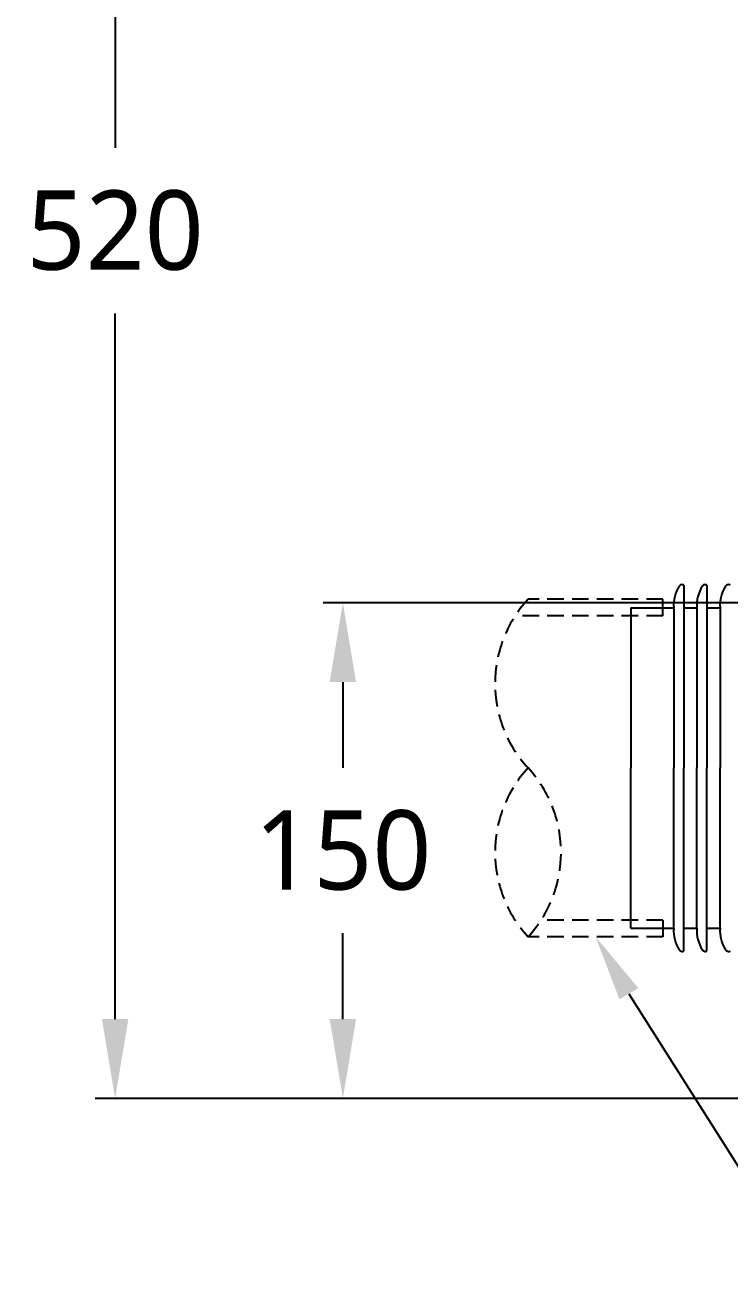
# Model space of a CAD drawing. Extents: x -4358 to 1981, y -50 to 2478.
# Drawn here: x -4357.6 to -4144.3, y 243 to 622.4 of the extents above; entities that cross this region are included whole.
import ezdxf

# ---------------------------------------------------------------- set-up
doc = ezdxf.new("R2010")
doc.units = 0
doc.header["$LTSCALE"] = 20
doc.header["$MEASUREMENT"] = 0
doc.linetypes.add('HIDDEN', pattern=[0.375, 0.25, -0.125])
doc.layers.get('0').update_dxf_attribs({"linetype": 'CONTINUOUS'})
doc.layers.get('DEFPOINTS').update_dxf_attribs({"linetype": 'CONTINUOUS'})
doc.layers.add('3', color=3, linetype='CONTINUOUS')
doc.layers.add('전열', color=7, linetype='CONTINUOUS')
doc.styles.get("Standard").update_dxf_attribs({"font": 'NanumGothic.ttf'})
doc.dimstyles.get("Standard").update_dxf_attribs({"dimtxt": 2.7, "dimasz": 2.5, "dimexe": 1.5, "dimexo": 1.5, "dimgap": 1.5, "dimtad": 1, "dimdec": 0, "dimlfac": 10, "dimzin": 0, "dimdsep": 46, "dimtxsty": 'Standard', "dimcen": 0, "dimclrt": 2, "dimadec": 0, "dimazin": 0, "dimtfac": 1, "dimtdec": 0, "dimtmove": 0, "dimatfit": 3, "dimfxl": 0, "dimtolj": 1, "dimtzin": 0, "dimarcsym": 0})

# ---------------------------------------------------------------- blocks, each defined once
blk = doc.blocks.new('*D62')
at = {"color": 3, "lineweight": -2}
for p, q in [((-4120.74, 447.62), (-4267.44, 447.62)), ((-4261.44, 423.62), (-4261.44, 397.68)), ((-4261.44, 321.62), (-4261.44, 347.62)), ((-4108.87, 297.62), (-4267.44, 297.62))]:
    blk.add_line(p, q, dxfattribs=at)
at = {"color": 3}
for points in [[(-4265.44, 423.62), (-4257.44, 423.62), (-4261.44, 447.62)], [(-4265.44, 321.62), (-4257.44, 321.62), (-4261.44, 297.62)]]:
    blk.add_solid(points, dxfattribs=at)
at = {"layer": 'DEFPOINTS', "color": 0}
for p in [(-4261.44, 447.62), (-4118.94, 447.62), (-4107.07, 297.62)]:
    blk.add_point(p, dxfattribs=at)
at = {"color": 2, "insert": (-4261.44, 372.65), "char_height": 24, "attachment_point": 5}
blk.add_mtext('\\A1;150', dxfattribs=at)
blk = doc.blocks.new('*D64')
at = {"color": 3, "lineweight": -2}
for p, q in [((-3950.7, 822.85), (-4336.36, 822.85)), ((-4330.36, 798.85), (-4330.36, 585.3)), ((-4330.36, 321.62), (-4330.36, 535.17)), ((-4108.87, 297.62), (-4336.36, 297.62))]:
    blk.add_line(p, q, dxfattribs=at)
at = {"color": 3}
for points in [[(-4334.36, 798.85), (-4326.36, 798.85), (-4330.36, 822.85)], [(-4334.36, 321.62), (-4326.36, 321.62), (-4330.36, 297.62)]]:
    blk.add_solid(points, dxfattribs=at)
at = {"layer": 'DEFPOINTS', "color": 0}
for p in [(-3948.9, 822.85), (-4330.36, 297.62), (-4107.07, 297.62)]:
    blk.add_point(p, dxfattribs=at)
at = {"color": 2, "insert": (-4330.36, 560.24), "char_height": 24, "attachment_point": 5}
blk.add_mtext('\\A1;520', dxfattribs=at)
blk = doc.blocks.new('A$C22000411')
at = {"linetype": 'HIDDEN'}
for p, q in [((50.58, 102.14), (9.77, 102.14)), ((50.58, 97.14), (50.58, 102.14)), ((50.58, 97.14), (5.87, 97.14)), ((50.58, 5), (13.67, 5)), ((50.58, 5), (50.58, 0)), ((50.58, 0), (9.77, 0))]:
    blk.add_line(p, q, dxfattribs=at)
for centre, start, end in [((37.37, 76.6), 137.2264, 222.7736), ((37.37, 25.53), 137.2264, 222.7736), ((-17.83, 25.53), 317.2264, 42.7736)]:
    blk.add_arc(centre, 37.6, start, end, dxfattribs=at)

msp = doc.modelspace()

# ---------------------------------------------------------------- linework, layer by layer
at = {"layer": '3'}
msp.add_lwpolyline([(-4174.87, 329.3), (-4120.23, 242.99), (-3822.73, 242.99)], dxfattribs=at)
at = {"layer": '3', "color": 3}
msp.add_solid([(-4177.74, 327.61), (-4184.98, 346.55), (-4171.99, 330.99)], dxfattribs=at)
at = {"layer": '전열', "color": 3}
for p, q in [((-4158.78, 453.12), (-4158.5, 453.12)), ((-4158.3, 452.92), (-4158.3, 397.62)), ((-4151.78, 453.12), (-4151.5, 453.12)), ((-4151.3, 452.92), (-4151.3, 397.62)), ((-4144.78, 453.12), (-4144.5, 453.12)), ((-4174.3, 446.12), (-4161.3, 446.12)), ((-4174.3, 446.12), (-4174.3, 397.62)), ((-4161.3, 446.12), (-4161.3, 397.62)), ((-4158.3, 446.12), (-4154.3, 446.12)), ((-4154.3, 446.12), (-4154.3, 397.62)), ((-4151.3, 446.12), (-4147.3, 446.12)), ((-4147.3, 446.12), (-4147.3, 397.62)), ((-4174.3, 349.12), (-4174.3, 397.62)), ((-4161.3, 349.12), (-4161.3, 397.62)), ((-4158.3, 342.32), (-4158.3, 397.62)), ((-4154.3, 349.12), (-4154.3, 397.62)), ((-4151.3, 342.32), (-4151.3, 397.62)), ((-4147.3, 349.12), (-4147.3, 397.62)), ((-4174.3, 349.12), (-4161.3, 349.12)), ((-4158.3, 349.12), (-4154.3, 349.12)), ((-4151.3, 349.12), (-4147.3, 349.12)), ((-4158.78, 342.12), (-4158.5, 342.12)), ((-4151.78, 342.12), (-4151.5, 342.12)), ((-4144.78, 342.12), (-4144.5, 342.12))]:
    msp.add_line(p, q, dxfattribs=at)
for centre, radius, start, end in [((-4150.74, 446.89), 10.59, 146.9391, 184.1555), ((-4158.78, 452.12), 1, 90, 146.9391), ((-4158.5, 452.92), 0.2, 0, 90), ((-4143.74, 446.89), 10.59, 146.9391, 184.1555), ((-4151.78, 452.12), 1, 90, 146.9391), ((-4151.5, 452.92), 0.2, 0, 90), ((-4136.74, 446.89), 10.59, 146.9391, 184.1555), ((-4144.78, 452.12), 1, 90, 146.9391), ((-4144.5, 452.92), 0.2, 0, 90), ((-4150.74, 348.35), 10.59, 175.8445, 213.0609), ((-4143.74, 348.35), 10.59, 175.8445, 213.0609), ((-4136.74, 348.35), 10.59, 175.8445, 213.0609), ((-4158.78, 343.12), 1, 213.0609, 270), ((-4158.5, 342.32), 0.2, 270, 0), ((-4151.78, 343.12), 1, 213.0609, 270), ((-4151.5, 342.32), 0.2, 270, 0), ((-4144.78, 343.12), 1, 213.0609, 270), ((-4144.5, 342.32), 0.2, 270, 0)]:
    msp.add_arc(centre, radius, start, end, dxfattribs=at)

# ---------------------------------------------------------------- block references
at = {"layer": '3'}
msp.add_blockref('A$C22000411', (-4215.16, 346.55), dxfattribs=at)

# ---------------------------------------------------------------- dimensions: what is measured, and where the dimension line sits
dim = msp.add_linear_dim(base=(-4330.36, 297.62), p1=(-3948.9, 822.85), p2=(-4107.07, 297.62), angle=90, text='520', dimstyle='Standard', override={"dimscale": 1.2, "dimtxt": 20, "dimasz": 20, "dimexe": 5, "dimgap": 10, "dimtih": 1, "dimtoh": 1, "dimlfac": 1, "dimzin": 12, "dimclrd": 3, "dimclre": 3, "dimazin": 2, "dimarcsym": 1})
dim.commit()
dim.dimension.update_dxf_attribs({"geometry": '*D64', "text_midpoint": (-4330.36, 560.24), "dimtype": 160})
dim = msp.add_linear_dim(base=(-4261.44, 447.62), p1=(-4107.07, 297.62), p2=(-4118.94, 447.62), angle=90, dimstyle='Standard', override={"dimscale": 1.2, "dimtxt": 20, "dimasz": 20, "dimexe": 5, "dimgap": 10, "dimtih": 1, "dimtoh": 1, "dimlfac": 1, "dimzin": 12, "dimclrd": 3, "dimclre": 3, "dimazin": 2, "dimarcsym": 1})
dim.commit()
dim.dimension.update_dxf_attribs({"geometry": '*D62', "text_midpoint": (-4261.44, 372.65), "dimtype": 160})

doc.saveas('drawing.dxf')
